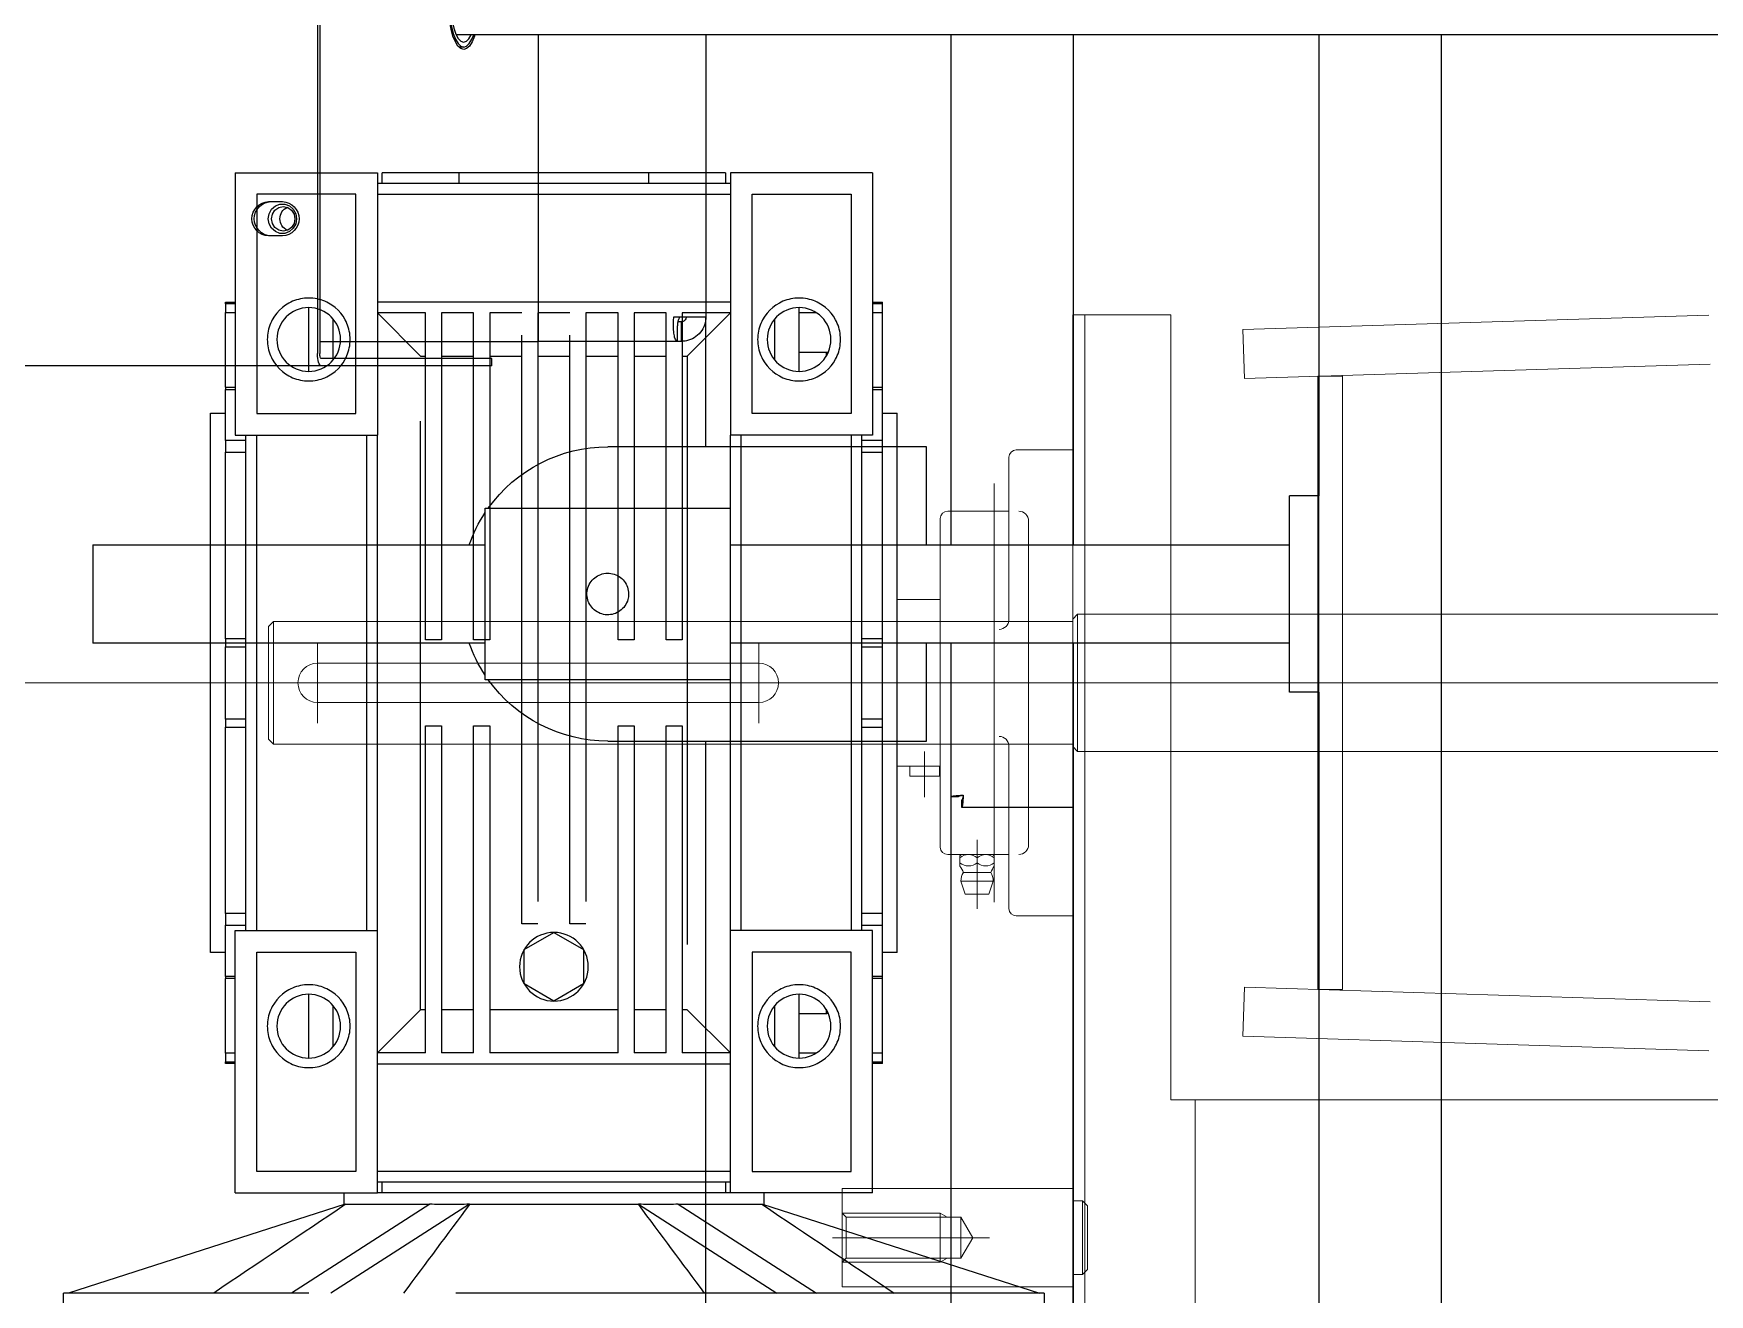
# Model space of a CAD drawing. Header units: millimetres. Extents: x 163705 to 1616509, y 81827 to 302547.
# Drawn here: x 225436.9 to 225778.7, y 147905.5 to 148162.6 of the extents above; entities that cross this region are included whole.
import ezdxf

# ---------------------------------------------------------------- set-up
doc = ezdxf.new("R2010")
doc.units = ezdxf.units.MM
doc.header["$LTSCALE"] = 10
doc.linetypes.add('ACAD_ISO02W100', pattern=[15, 12, -3])
doc.linetypes.add('CENTER2', pattern=[28.575, 19.05, -3.175, 3.175, -3.175])
for name, color, linetype, lineweight in [('1-中心线', 1, 'CENTER2', 0), ('1-虚线', 8, 'ACAD_ISO02W100', 0), ('1-设备轮廓', 2, 'Continuous', 18)]:
    doc.layers.add(name, color=color, linetype=linetype, lineweight=lineweight)

# ---------------------------------------------------------------- blocks, each defined once
blk = doc.blocks.new('A$Cb1654539')
at = {"lineweight": 25}
for p, q in [((-66.39, 24.08), (-66.39, 10.48)), ((133.61, 10.48), (133.61, 24.08)), ((133.61, 10.48), (-66.39, 10.48)), ((-8.94, -7.62), (-65.39, 10.48)), ((8.29, -7.62), (-19.93, 10.48)), ((16.38, -7.62), (-11.85, 10.48)), ((50.84, -7.62), (79.07, 10.48)), ((58.92, -7.62), (87.15, 10.48)), ((76.15, -7.62), (132.61, 10.48)), ((-31.39, -9.92), (-31.39, -63.42)), ((-31.39, -9.92), (-2.39, -9.92)), ((-9.19, -7.54), (-9.19, -9.92)), ((8.29, -7.54), (-8.94, -7.54)), ((-8.94, -7.62), (-8.94, -7.54)), ((-2.39, -9.92), (-2.39, -63.42)), ((69.61, -9.92), (-2.39, -9.92)), ((-1.39, -9.92), (-1.39, -12.12)), ((16.38, -7.62), (16.38, -7.54)), ((50.84, -7.54), (16.38, -7.54)), ((50.84, -7.62), (50.84, -7.54)), ((76.15, -7.54), (58.92, -7.54)), ((68.61, -12.12), (68.61, -9.92)), ((98.61, -9.92), (69.61, -9.92)), ((69.61, -9.92), (69.61, -63.42)), ((76.15, -7.62), (76.15, -7.54)), ((76.41, -9.92), (76.41, -7.54)), ((98.61, -9.92), (98.61, -63.42)), ((69.61, -12.12), (-2.39, -12.12)), ((-6.79, -14.32), (-26.99, -14.32)), ((-26.99, -14.32), (-26.99, -59.02)), ((-6.79, -59.02), (-6.79, -14.32)), ((69.61, -14.32), (-2.39, -14.32)), ((74.01, -14.32), (94.21, -14.32)), ((74.01, -59.02), (74.01, -14.32)), ((94.21, -14.32), (94.21, -59.02)), ((-31.39, -36.32), (-33.39, -36.32)), ((-33.39, -36.32), (-33.39, -36.67)), ((-33.39, -38.39), (-33.39, -36.67)), ((-33.39, -36.67), (-31.39, -36.67)), ((-16.39, -37.42), (-16.39, -50.42)), ((-2.39, -36.28), (69.61, -36.28)), ((83.61, -37.42), (83.61, -50.42)), ((100.61, -36.32), (98.61, -36.32)), ((98.61, -36.67), (100.61, -36.67)), ((100.61, -36.32), (100.61, -36.67)), ((100.61, -36.67), (100.61, -38.39)), ((-33.39, -38.39), (-33.39, -53.67)), ((-31.39, -38.39), (-33.39, -38.39)), ((-11.39, -39.76), (-11.39, -48.07)), ((6.41, -47.28), (-2.39, -38.48)), ((7.43, -38.48), (-2.39, -38.48)), ((7.43, -38.48), (7.43, -105.17)), ((17.24, -38.48), (10.7, -38.48)), ((10.7, -105.17), (10.7, -38.48)), ((17.24, -38.48), (17.24, -105.17)), ((46.7, -38.48), (20.52, -38.48)), ((20.52, -105.17), (20.52, -38.48)), ((46.7, -38.48), (46.7, -105.17)), ((56.52, -38.48), (49.97, -38.48)), ((49.97, -105.17), (49.97, -38.48)), ((56.52, -38.48), (56.52, -105.17)), ((69.61, -38.48), (59.79, -38.48)), ((59.79, -105.17), (59.79, -38.48)), ((69.61, -38.48), (60.81, -47.28)), ((78.61, -48.07), (78.61, -39.76)), ((87.04, -38.39), (83.61, -38.39)), ((100.61, -38.39), (98.61, -38.39)), ((100.61, -38.39), (100.61, -53.67)), ((7.43, -47.28), (6.41, -47.28)), ((6.41, -47.28), (6.41, -180.55)), ((17.24, -47.28), (10.7, -47.28)), ((46.7, -47.28), (20.52, -47.28)), ((56.52, -47.28), (49.97, -47.28)), ((60.81, -47.28), (59.79, -47.28)), ((60.81, -180.55), (60.81, -47.28)), ((89.11, -46.46), (83.61, -46.46)), ((89.11, -47.38), (89.11, -46.46)), ((33.61, -49.03), (27.55, -52.53)), ((39.67, -52.53), (33.61, -49.03)), ((-31.39, -53.67), (-33.39, -53.67)), ((-33.39, -54.08), (-33.39, -53.67)), ((-33.39, -54.08), (-33.39, -64.51)), ((-31.39, -54.08), (-33.39, -54.08)), ((27.55, -52.53), (27.55, -59.53)), ((39.67, -59.53), (39.67, -52.53)), ((100.61, -53.67), (98.61, -53.67)), ((100.61, -54.08), (98.61, -54.08)), ((100.61, -53.67), (100.61, -54.08)), ((100.61, -54.08), (100.61, -64.51)), ((-33.39, -58.92), (-36.39, -58.92)), ((-36.39, -58.92), (-36.39, -168.92)), ((-26.99, -59.02), (-6.79, -59.02)), ((27.55, -59.53), (33.61, -63.03)), ((33.61, -63.03), (39.67, -59.53)), ((94.21, -59.02), (74.01, -59.02)), ((103.61, -58.92), (100.61, -58.92)), ((103.61, -58.92), (103.61, -168.92)), ((-33.39, -66.88), (-33.39, -64.51)), ((-33.39, -64.51), (-29.19, -64.51)), ((-31.39, -63.42), (-2.39, -63.42)), ((-29.19, -63.42), (-29.19, -164.42)), ((-26.99, -63.42), (-26.99, -164.42)), ((-4.59, -164.42), (-4.59, -63.42)), ((-2.39, -63.42), (-2.39, -164.42)), ((27.06, -64.78), (27.06, -189.35)), ((30.34, -64.78), (27.06, -64.78)), ((30.34, -189.35), (30.34, -64.78)), ((36.88, -64.78), (36.88, -189.35)), ((40.15, -64.78), (36.88, -64.78)), ((40.15, -189.35), (40.15, -64.78)), ((98.61, -63.42), (69.61, -63.42)), ((69.61, -63.42), (69.61, -164.42)), ((71.81, -63.42), (71.81, -164.42)), ((94.21, -164.42), (94.21, -63.42)), ((96.41, -63.42), (96.41, -164.42)), ((96.41, -64.51), (100.61, -64.51)), ((100.61, -64.51), (100.61, -66.88)), ((-33.39, -66.88), (-33.39, -104.91)), ((-29.19, -66.88), (-33.39, -66.88)), ((100.61, -66.88), (96.41, -66.88)), ((100.61, -66.88), (100.61, -104.91)), ((-33.39, -106.54), (-33.39, -104.91)), ((-33.39, -104.91), (-29.19, -104.91)), ((7.43, -105.17), (10.7, -105.17)), ((17.24, -105.17), (20.52, -105.17)), ((46.7, -105.17), (49.97, -105.17)), ((56.52, -105.17), (59.79, -105.17)), ((96.41, -104.91), (100.61, -104.91)), ((100.61, -104.91), (100.61, -106.54)), ((-33.39, -106.54), (-33.39, -121.29)), ((-29.19, -106.54), (-33.39, -106.54)), ((100.61, -106.54), (96.41, -106.54)), ((100.61, -106.54), (100.61, -121.29)), ((-33.39, -122.92), (-33.39, -121.29)), ((-33.39, -121.29), (-29.19, -121.29)), ((-33.39, -122.92), (-33.39, -160.95)), ((-29.19, -122.92), (-33.39, -122.92)), ((7.43, -122.67), (7.43, -189.35)), ((10.7, -122.67), (7.43, -122.67)), ((10.7, -189.35), (10.7, -122.67)), ((17.24, -122.67), (17.24, -189.35)), ((20.52, -122.67), (17.24, -122.67)), ((20.52, -189.35), (20.52, -122.67)), ((49.97, -122.67), (46.7, -122.67)), ((46.7, -122.67), (46.7, -189.35)), ((49.97, -189.35), (49.97, -122.67)), ((56.52, -122.67), (56.52, -189.35)), ((59.79, -122.67), (56.52, -122.67)), ((59.79, -189.35), (59.79, -122.67)), ((96.41, -121.29), (100.61, -121.29)), ((100.61, -122.92), (96.41, -122.92)), ((100.61, -121.29), (100.61, -122.92)), ((100.61, -122.92), (100.61, -160.95)), ((-33.39, -163.32), (-33.39, -160.95)), ((-33.39, -160.95), (-29.19, -160.95)), ((-33.39, -163.32), (-33.39, -173.75)), ((-29.19, -163.32), (-33.39, -163.32)), ((96.41, -160.95), (100.61, -160.95)), ((100.61, -163.32), (96.41, -163.32)), ((100.61, -160.95), (100.61, -163.32)), ((100.61, -163.32), (100.61, -173.75)), ((-31.39, -217.92), (-31.39, -164.42)), ((-31.39, -164.42), (-2.39, -164.42)), ((-2.39, -217.92), (-2.39, -164.42)), ((98.61, -164.42), (69.61, -164.42)), ((69.61, -217.92), (69.61, -164.42)), ((98.61, -217.92), (98.61, -164.42)), ((-36.39, -168.92), (-33.39, -168.92)), ((-26.99, -168.82), (-6.79, -168.82)), ((-26.99, -213.52), (-26.99, -168.82)), ((-6.79, -168.82), (-6.79, -213.52)), ((94.21, -168.82), (74.01, -168.82)), ((74.01, -168.82), (74.01, -213.52)), ((94.21, -213.52), (94.21, -168.82)), ((100.61, -168.92), (103.61, -168.92)), ((-33.39, -174.17), (-33.39, -173.75)), ((-33.39, -173.75), (-31.39, -173.75)), ((-33.39, -174.17), (-31.39, -174.17)), ((-33.39, -174.17), (-33.39, -189.44)), ((98.61, -173.75), (100.61, -173.75)), ((98.61, -174.17), (100.61, -174.17)), ((100.61, -173.75), (100.61, -174.17)), ((100.61, -174.17), (100.61, -189.44)), ((-16.39, -177.42), (-16.39, -190.42)), ((83.61, -177.42), (83.61, -190.42)), ((-11.39, -179.76), (-11.39, -188.07)), ((6.41, -180.55), (-2.39, -189.35)), ((6.41, -180.55), (7.43, -180.55)), ((10.7, -180.55), (17.24, -180.55)), ((20.52, -180.55), (27.06, -180.55)), ((30.34, -180.55), (36.88, -180.55)), ((40.15, -180.55), (46.7, -180.55)), ((49.97, -180.55), (56.52, -180.55)), ((59.79, -180.55), (60.81, -180.55)), ((69.61, -189.35), (60.81, -180.55)), ((78.61, -188.07), (78.61, -179.76)), ((89.11, -181.37), (89.11, -180.45)), ((83.61, -181.37), (89.11, -181.37)), ((-33.39, -191.17), (-33.39, -189.44)), ((-33.39, -189.44), (-31.39, -189.44)), ((-33.39, -191.17), (-33.39, -191.52)), ((-31.39, -191.17), (-33.39, -191.17)), ((7.43, -189.35), (-2.39, -189.35)), ((17.24, -189.35), (10.7, -189.35)), ((27.06, -189.35), (20.52, -189.35)), ((36.88, -189.35), (30.34, -189.35)), ((46.7, -189.35), (40.15, -189.35)), ((56.52, -189.35), (49.97, -189.35)), ((69.61, -189.35), (59.79, -189.35)), ((83.61, -189.44), (87.04, -189.44)), ((98.61, -189.44), (100.61, -189.44)), ((100.61, -191.17), (98.61, -191.17)), ((100.61, -189.44), (100.61, -191.17)), ((100.61, -191.17), (100.61, -191.52)), ((-33.39, -191.52), (-31.39, -191.52)), ((69.61, -191.55), (-2.39, -191.55)), ((98.61, -191.52), (100.61, -191.52)), ((-6.79, -213.52), (-26.99, -213.52)), ((-2.39, -213.52), (69.61, -213.52)), ((74.01, -213.52), (94.21, -213.52)), ((-31.39, -217.92), (-2.39, -217.92)), ((69.61, -215.72), (-2.39, -215.72)), ((-1.39, -215.72), (-1.39, -217.92)), ((14.23, -217.92), (-1.39, -217.92)), ((14.23, -217.92), (14.23, -215.72)), ((52.98, -217.92), (14.23, -217.92)), ((52.98, -215.72), (52.98, -217.92)), ((68.61, -217.92), (52.98, -217.92)), ((68.61, -217.92), (68.61, -215.72)), ((98.61, -217.92), (69.61, -217.92))]:
    blk.add_line(p, q, dxfattribs=at)
for centre, radius in [((-16.39, -43.92), 8.45), ((-16.39, -43.92), 6.5), ((83.61, -43.92), 8.45), ((83.61, -43.92), 6.5), ((33.61, -56.03), 7), ((-16.39, -183.92), 8.45), ((-16.39, -183.92), 6.5), ((83.61, -183.92), 8.45), ((83.61, -183.92), 6.5)]:
    blk.add_circle(centre, radius, dxfattribs=at)
for centre, start, end in [((89.11, -46.96), 37.856, 90), ((89.11, -180.87), 270, 322.144)]:
    blk.add_arc(centre, 0.5, start, end, dxfattribs=at)
for major_axis, start_param, end_param in [((42.75, -7.41), 2.031964, 2.250467), ((42.75, 7.41), 0.891125, 1.109628)]:
    blk.add_ellipse((33.61, -21.27), major_axis=major_axis, ratio=0.270246, start_param=start_param, end_param=end_param, dxfattribs=at)
for points in [[(-8.94, -7.54), (-17.89, -1.54), (-26.83, 4.47), (-35.77, 10.48)], [(16.38, -7.54), (11.9, -1.54), (7.43, 4.47), (2.96, 10.48)], [(50.84, -7.54), (55.31, -1.54), (59.78, 4.47), (64.25, 10.48)], [(76.15, -7.54), (85.1, -1.54), (94.04, 4.47), (102.98, 10.48)]]:
    blk.add_open_spline(points, degree=3, dxfattribs=at)
blk = doc.blocks.new('A$Ce0621208')
for p, q in [((-1039.06, 993.69), (-1039.06, 366.85)), ((-1051.56, 978.05), (-1050.56, 979.05)), ((-1051.56, 815.05), (-1051.56, 978.05)), ((-1051.56, 978.05), (-1026.56, 978.05)), ((-1027.56, 979.05), (-1050.56, 979.05)), ((-1026.56, 978.05), (-1027.56, 979.05)), ((-1026.56, 815.05), (-1026.56, 978.05)), ((-1030.81, 969.05), (-1047.31, 969.05)), ((-1043.06, 879.05), (-1043.06, 969.05)), ((-1035.06, 879.05), (-1035.06, 969.05)), ((-1030.81, 879.05), (-1047.31, 879.05)), ((-1039.06, 867.69), (-1039.06, 332.26)), ((-930.94, 862.05), (-930.13, 861.23)), ((-930.94, 862.05), (-930.94, 842.05)), ((-925.94, 832.05), (-925.94, 864.05)), ((-920.94, 862.05), (-921.75, 861.23)), ((-920.94, 862.05), (-920.94, 842.05)), ((-921.75, 861.23), (-930.13, 861.23)), ((-930.13, 861.23), (-930.13, 837.86)), ((-921.75, 861.23), (-921.75, 837.86)), ((-1022.06, 850.85), (-1056.06, 850.85)), ((-1056.06, 842.05), (-1056.06, 850.85)), ((-1051.56, 815.05), (-1051.56, 850.05)), ((-1026.56, 815.05), (-1026.56, 850.05)), ((-1022.06, 842.05), (-1022.06, 850.85)), ((-1020.06, 848.25), (-1022.06, 848.25)), ((-1020.06, 842.25), (-1020.06, 848.25)), ((-1015.72, 845.25), (-1025.06, 845.25)), ((-1005.56, 842.05), (-1072.56, 842.05)), ((-1020.06, 842.25), (-1022.06, 842.25)), ((-920.94, 842.05), (-930.94, 842.05)), ((-930.94, 842.05), (-930.13, 840.64)), ((-920.94, 842.05), (-921.75, 840.64)), ((-1074.06, 828.05), (-1074.06, 840.55)), ((-1004.06, 828.05), (-1004.06, 840.55)), ((-1004.06, 837.75), (-1003.76, 838.05)), ((-1004.06, 831.35), (-1004.06, 837.75)), ((-1004.06, 831.35), (-1004.06, 837.75)), ((-1004.06, 832.52), (-1004.06, 837.75)), ((-1001.71, 838.05), (-1003.76, 838.05)), ((-998.66, 831.25), (-998.66, 837.85)), ((-995.96, 836.95), (-998.66, 837.85)), ((-921.75, 837.86), (-930.13, 837.86)), ((-930.13, 837.86), (-925.94, 835.44)), ((-921.75, 837.86), (-925.94, 835.44)), ((-992.96, 834.55), (-1007.06, 834.55)), ((-1004.06, 828.05), (-1004.06, 834.25)), ((-1004.06, 828.05), (-1004.06, 834.25)), ((-1004.06, 829.02), (-1004.06, 834.25)), ((-1000.4, 831.75), (-1000.4, 837.35)), ((-995.96, 832.15), (-995.96, 836.95)), ((-995.96, 832.15), (-995.96, 836.95)), ((-995.96, 832.15), (-995.96, 836.95)), ((-995.96, 832.15), (-995.96, 836.95)), ((-998.39, 831.05), (-1079.72, 831.05)), ((-994.33, 831.05), (-1010.93, 831.05)), ((-1004.06, 832.52), (-1004.06, 831.51)), ((-1003.76, 831.05), (-1004.06, 831.35)), ((-1001.71, 831.05), (-1003.76, 831.05)), ((-995.96, 832.15), (-998.66, 831.25)), ((-1051.97, 828.05), (-1085.06, 828.05)), ((-993.06, 828.05), (-1026.14, 828.05)), ((-1004.06, 829.02), (-1004.06, 828.05)), ((-1086.56, 815.05), (-1086.56, 826.55)), ((-1006.06, 824.05), (-1072.06, 824.05)), ((-991.56, 815.05), (-991.56, 826.55)), ((1899.79, 815.05), (-1114.06, 815.05)), ((-1114.06, 815.05), (-1114.06, 795.05)), ((-991.56, 815.05), (-1086.56, 815.05)), ((-1053.06, 814.05), (-1052.06, 815.05)), ((-1053.06, 814.05), (-1053.06, 396.05)), ((-1025.06, 814.05), (-1053.06, 814.05)), ((-1026.06, 815.05), (-1052.06, 815.05)), ((-1026.06, 815.05), (-1052.06, 815.05)), ((-1025.06, 814.05), (-1026.06, 815.05)), ((-1025.06, 814.05), (-1025.06, 396.05)), ((1899.79, 812.55), (-1114.06, 812.55)), ((-918.44, 813.05), (-933.44, 813.05)), ((-1114.06, 795.05), (-954.06, 795.05)), ((-954.06, 415.05), (-954.06, 795.05)), ((-954.06, 790.05), (1649.79, 790.05)), ((-1114.05, 685.34), (-1111.11, 780.34)), ((-1101.11, 780.05), (-1111.11, 780.34)), ((-1104.06, 685.05), (-1101.11, 780.05)), ((-977, 780.05), (-967, 780.34)), ((-974.06, 685.05), (-977, 780.05)), ((-964.06, 685.34), (-967, 780.34))]:
    blk.add_line(p, q)
for points in [[(-915.94, 862.05), (-915.94, 815.05), (-935.94, 815.05), (-935.94, 862.05)], [(-918.44, 815.05), (-918.44, 813.05), (-919.44, 812.05), (-932.44, 812.05), (-933.44, 813.05), (-933.44, 815.05)], [(-976.56, 765.05), (-976.56, 760.05), (-1101.56, 760.05), (-1101.56, 765.05)]]:
    blk.add_lwpolyline(points, close=True)
for centre, radius, start, end in [((-1039.06, 969.05), 4, 0, 180), ((-1039.06, 879.05), 4, 180, 0), ((-1072.56, 840.55), 1.5, 90, 180), ((-1005.56, 840.55), 1.5, 0, 90), ((-1001.41, 836.3), 2.65, 138.589, 221.78), ((-1004.36, 836.3), 2.64, 318.589, 41.411), ((-998.26, 842.95), 6, 234.808, 249.039), ((-1000.62, 838.15), 0.8, 282.204, 298.592), ((-998.66, 834.55), 3.3, 90, 121.953), ((-1001.41, 832.8), 2.64, 138.589, 221.411), ((-1004.36, 832.8), 2.64, 318.589, 41.411), ((-998.26, 826.14), 6, 110.961, 125.193), ((-998.66, 834.55), 3.3, 238.047, 270), ((-1085.06, 826.55), 1.5, 90, 180), ((-1051.97, 830.05), 2, 270, 0), ((-1026.14, 830.05), 2, 180, 270), ((-993.06, 826.55), 1.5, 0, 90), ((-1072.06, 826.05), 2, 180, 270), ((-1006.06, 826.05), 2, 270, 0)]:
    blk.add_arc(centre, radius, start, end)
at = {"layer": '1-中心线'}
blk.add_line((-1039.06, 313.92), (-1039.06, 1030.98), dxfattribs=at)
blk = doc.blocks.new('G$C126DDED6')
at = {"rotation": 90}
blk.add_blockref('A$Ce0621208', (1640.05, 2164.12), dxfattribs=at)
at = {"layer": '1-虚线'}
blk.add_blockref('A$Cb1654539', (685.59, 1238.98), dxfattribs=at)
blk = doc.blocks.new('11')
at = {"lineweight": 25}
for p, q in [((1524.49, -990.89), (1524.49, -522.21)), ((1560.99, -944.32), (1560.99, -1024.32)), ((1560.99, -944.32), (1579.72, -944.32)), ((1579.72, -944.32), (1580.99, -944.32)), ((1580.99, -1024.32), (1580.99, -944.32)), ((1490.99, -980.13), (1490.99, -982.98)), ((1497.99, -982.98), (1497.99, -980.13)), ((1156.99, -990.11), (1521.99, -990.11)), ((1156.99, -990.58), (1521.99, -990.58)), ((1519.49, -990.58), (1519.49, -996.28)), ((1522.99, -1025.65), (1522.99, -990.89)), ((1524.49, -1025.65), (1524.49, -990.89)), ((1519.49, -996.28), (1519.49, -1005.1)), ((1519.49, -1005.1), (1519.49, -1034.77)), ((1456.99, -1352.93), (1456.99, -1018.4)), ((1459.49, -1019.94), (1459.49, -1018.95)), ((1553.49, -1024.32), (1553.49, -1074.32)), ((1588.49, -1024.32), (1553.49, -1024.32)), ((1588.49, -1074.32), (1588.49, -1024.32)), ((1524.49, -1025.65), (1522.99, -1025.65)), ((1456.99, -1035.11), (1519.49, -1035.11)), ((1519.49, -1034.77), (1519.49, -1035.11)), ((1519.49, -1063.51), (1519.49, -1035.11)), ((1540.99, -1114.32), (1540.99, -1049.32)), ((1600.99, -1049.32), (1600.99, -1114.32)), ((1514.49, -1062.78), (1514.49, -1069.32)), ((1515.49, -1064.32), (1515.49, -1063.62)), ((1519.49, -1064.32), (1515.49, -1064.32)), ((1519.49, -1063.51), (1516.34, -1063.51)), ((1519.49, -1064.32), (1519.49, -1063.51)), ((1456.99, -1069.32), (1514.49, -1069.32)), ((1540.99, -1069.32), (1514.49, -1069.32)), ((1740.99, -1069.32), (1600.99, -1069.32)), ((1588.49, -1074.32), (1553.49, -1074.32)), ((1560.99, -1074.32), (1560.99, -1188.32)), ((1580.99, -1188.32), (1580.99, -1074.32)), ((1560.99, -1114.32), (1540.99, -1114.32)), ((1600.99, -1114.32), (1580.99, -1114.32)), ((1560.99, -1119.32), (1456.99, -1119.32)), ((1612.28, -1119.32), (1580.99, -1119.32)), ((1612.28, -1119.32), (1612.28, -1120.82)), ((1746.7, -1119.32), (1612.28, -1119.32)), ((1614.49, -1121.53), (1612.99, -1121.53)), ((1614.49, -1144.32), (1614.49, -1121.53)), ((1560.99, -1144.32), (1456.99, -1144.32)), ((1760.99, -1144.32), (1580.99, -1144.32)), ((1550.99, -1194.32), (1550.99, -1188.32)), ((1590.99, -1188.32), (1550.99, -1188.32)), ((1590.99, -1194.32), (1590.99, -1188.32)), ((1456.99, -1194.32), (1550.99, -1194.32)), ((1590.99, -1194.32), (1550.99, -1194.32)), ((1590.99, -1194.32), (1750.99, -1194.32)), ((2249.49, -1219.32), (1456.99, -1219.32))]:
    blk.add_line(p, q, dxfattribs=at)
for points in [[(1494.49, -980.09), (1493.46, -980.27), (1492.55, -980.77), (1491.87, -981.53), (1491.51, -982.47), (1491.51, -983.47), (1491.87, -984.41), (1492.55, -985.17), (1493.46, -985.67), (1494.49, -985.85), (1495.53, -985.67), (1496.44, -985.17), (1497.11, -984.41), (1497.47, -983.47), (1497.47, -982.47), (1497.11, -981.53), (1496.44, -980.77), (1495.53, -980.27), (1494.49, -980.09)], [(1494.49, -980.75), (1493.54, -980.94), (1492.72, -981.45), (1492.18, -982.22), (1491.99, -983.13), (1492.18, -984.04), (1492.72, -984.81), (1493.54, -985.33), (1494.49, -985.51), (1495.45, -985.33), (1496.26, -984.81), (1496.8, -984.04), (1496.99, -983.13), (1496.8, -982.22), (1496.26, -981.45), (1495.45, -980.94), (1494.49, -980.75)], [(1524.49, -990.89), (1524.44, -990.74), (1524.3, -990.59), (1524.07, -990.46), (1523.76, -990.34), (1523.38, -990.24), (1522.95, -990.17), (1522.48, -990.13), (1521.99, -990.11)], [(1522.99, -990.89), (1522.97, -990.83), (1522.92, -990.77), (1522.82, -990.72), (1522.7, -990.67), (1522.55, -990.63), (1522.37, -990.6), (1522.19, -990.58), (1521.99, -990.58)], [(1456.99, -1022.21), (1457.25, -1022.12), (1458.42, -1021.65), (1459.28, -1021.11), (1459.81, -1020.53), (1459.99, -1019.94), (1459.81, -1019.34), (1459.28, -1018.77), (1458.42, -1018.23), (1457.25, -1017.75), (1455.82, -1017.35), (1454.17, -1017.03), (1452.37, -1016.82), (1450.46, -1016.71), (1448.52, -1016.71), (1446.62, -1016.82), (1444.81, -1017.03), (1443.16, -1017.35), (1441.73, -1017.75), (1440.56, -1018.23), (1439.7, -1018.77), (1439.17, -1019.34), (1438.99, -1019.94)], [(1439.54, -1019.65), (1439.89, -1019.07), (1440.6, -1018.53), (1441.62, -1018.03), (1442.93, -1017.61), (1444.48, -1017.26), (1446.2, -1017.02), (1448.05, -1016.88), (1449.95, -1016.85), (1451.83, -1016.93), (1453.63, -1017.12), (1455.28, -1017.42), (1456.72, -1017.8), (1457.89, -1018.26), (1458.77, -1018.78), (1459.31, -1019.35), (1459.49, -1019.93), (1459.31, -1020.52), (1458.78, -1021.08), (1457.91, -1021.6), (1456.99, -1021.98)], [(1440.53, -1019.68), (1440.88, -1019.13), (1441.59, -1018.61), (1442.62, -1018.14), (1443.93, -1017.75), (1445.46, -1017.45), (1447.17, -1017.25), (1448.97, -1017.16), (1450.78, -1017.19), (1452.55, -1017.32), (1454.19, -1017.57), (1455.64, -1017.91), (1456.84, -1018.33), (1457.73, -1018.82), (1458.29, -1019.36), (1458.49, -1019.92), (1458.32, -1020.48), (1457.79, -1021.01), (1456.99, -1021.47)]]:
    blk.add_lwpolyline(points, dxfattribs=at)
for centre, radius, start, end in [((1494.49, -980.26), 3.5, 2.1758, 177.8242), ((1494.49, -980.72), 3.5, 2.1758, 177.8242), ((1494.49, -982.85), 3.5, 182.1758, 357.8242), ((1494.45, -984.93), 2.48, 88.9804, 157.5156), ((1494.54, -984.93), 2.48, 22.4844, 91.0196), ((1570.99, -1049.32), 30, 109.4712, 123.5573), ((1570.99, -1049.32), 30, 56.4427, 70.5288), ((1570.99, -1049.32), 30, 125.6853, 180), ((1570.99, -1049.32), 30, 0, 54.3147)]:
    blk.add_arc(centre, radius, start, end, dxfattribs=at)
for points, knots in [([(1570.99, -1053.57), (1570.52, -1053.53), (1569.58, -1053.43), (1568.33, -1052.73), (1567.35, -1051.67), (1566.78, -1050.33), (1566.68, -1048.89), (1567.06, -1047.51), (1567.86, -1046.33), (1569.01, -1045.47), (1570.4, -1045.03), (1571.84, -1045.08), (1573.17, -1045.58), (1574.27, -1046.5), (1575.02, -1047.73), (1575.32, -1049.16), (1575.13, -1050.58), (1574.5, -1051.85), (1573.48, -1052.86), (1572.25, -1053.47), (1571.38, -1053.54), (1570.99, -1053.57)], [0, 0, 0, 0, 1.403579, 2.806217, 4.233469, 5.680209, 7.099249, 8.486255, 9.886899, 11.325041, 12.767223, 14.174394, 15.562365, 16.974101, 18.418175, 19.853155, 21.249386, 22.638598, 24.062294, 25.509219, 26.669433, 26.669433, 26.669433, 26.669433]), ([(1519.49, -1063.51), (1519.44, -1063.4), (1519.32, -1063.16), (1518.45, -1062.87), (1517.17, -1062.7), (1515.77, -1062.67), (1514.85, -1062.75), (1514.49, -1062.78)], [0, 0, 0, 0, 1.129236, 2.258471, 3.387686, 4.516901, 5.228922, 5.228922, 5.228922, 5.228922]), ([(1515.09, -1063.74), (1515.01, -1063.78), (1514.83, -1063.85), (1514.61, -1063.95), (1514.49, -1064.01)], [0, 0, 0, 0, 0.2997491, 0.654347, 0.654347, 0.654347, 0.654347]), ([(1514.49, -1065.32), (1514.64, -1065.3), (1514.92, -1065.26), (1515.25, -1065.01), (1515.45, -1064.68), (1515.48, -1064.44), (1515.49, -1064.32)], [0, 0, 0, 0, 0.449418, 0.832586, 1.215615, 1.566184, 1.566184, 1.566184, 1.566184]), ([(1514.49, -1069.32), (1515.06, -1069.27), (1516.19, -1069.15), (1517.69, -1068.28), (1518.82, -1067), (1519.41, -1065.6), (1519.47, -1064.68), (1519.49, -1064.32)], [0, 0, 0, 0, 1.693615, 3.387231, 5.080815, 6.774399, 7.84228, 7.84228, 7.84228, 7.84228]), ([(1515.07, -1063.75), (1515.18, -1063.71), (1515.42, -1063.62), (1515.77, -1063.55), (1516.1, -1063.51), (1516.26, -1063.51), (1516.34, -1063.51)], [0, 0, 0, 0, 0.278387, 0.586279, 0.925718, 1.298368, 1.298368, 1.298368, 1.298368])]:
    blk.add_open_spline(points, degree=3, knots=knots, dxfattribs=at)
for points in [[(1612.28, -1119.32), (1612.26, -1119.36), (1612.21, -1119.43), (1612.14, -1120.01), (1612.06, -1120.84), (1612.02, -1121.49), (1611.99, -1121.82)], [(1612.28, -1120.82), (1612.26, -1120.84), (1612.21, -1120.87), (1612.14, -1121.1), (1612.06, -1121.43), (1612.02, -1121.69), (1611.99, -1121.82)], [(1611.99, -1121.82), (1612.32, -1121.8), (1612.97, -1121.75), (1613.8, -1121.67), (1614.38, -1121.6), (1614.45, -1121.55), (1614.49, -1121.53)], [(1611.99, -1121.82), (1612.12, -1121.8), (1612.38, -1121.75), (1612.72, -1121.67), (1612.95, -1121.6), (1612.98, -1121.55), (1612.99, -1121.53)]]:
    blk.add_open_spline(points, degree=3, dxfattribs=at)
blk = doc.blocks.new('A$C790c3438')
at = {"xscale": -1, "rotation": 89.99999999999977}
blk.add_blockref('11', (-20639.61, 10613.13), dxfattribs=at)
at = {"layer": '1-设备轮廓', "xscale": -1, "rotation": 180}
blk.add_blockref('G$C126DDED6', (-20320.48, 10149.08), dxfattribs=at)

msp = doc.modelspace()

# ---------------------------------------------------------------- block references
msp.add_blockref('A$C790c3438', (245144.313, 139006.156))

doc.saveas('drawing.dxf')
